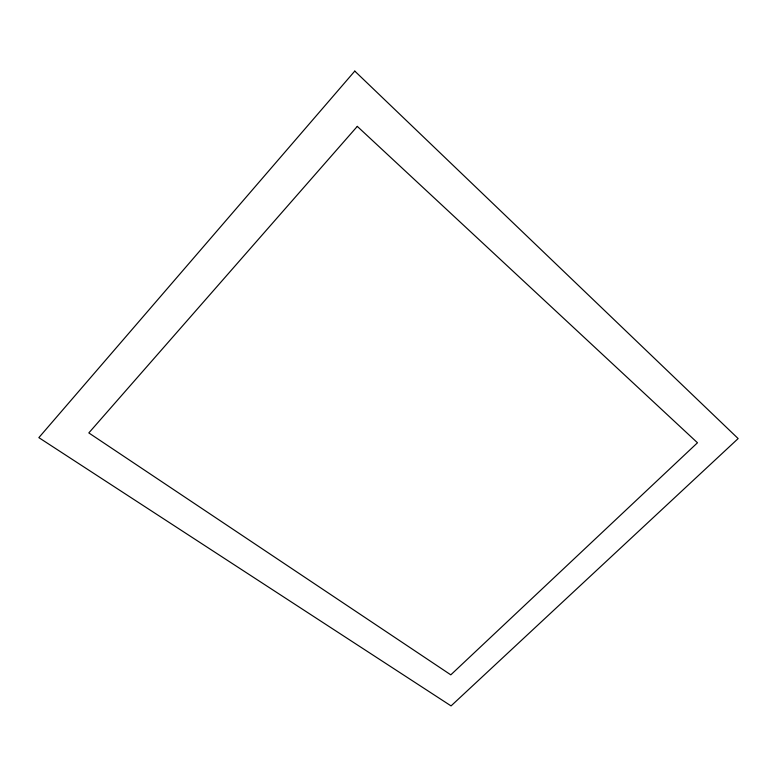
<?xml version="1.0" encoding="UTF-8"?>
<svg xmlns="http://www.w3.org/2000/svg" width="777" height="777" viewBox="0 0 777 777"><rect width="100%" height="100%" fill="white"/><g stroke="black" fill="none" stroke-linecap="round" stroke-linejoin="round"><path stroke-width="1.17" d="M354.778 71.096L38.85 437.636L451.058 705.904L738.15 438.568L354.778 71.096M357.294 126.379L88.821 432.925L450.806 674.844L697.484 442.773L357.294 126.379"/></g></svg>
